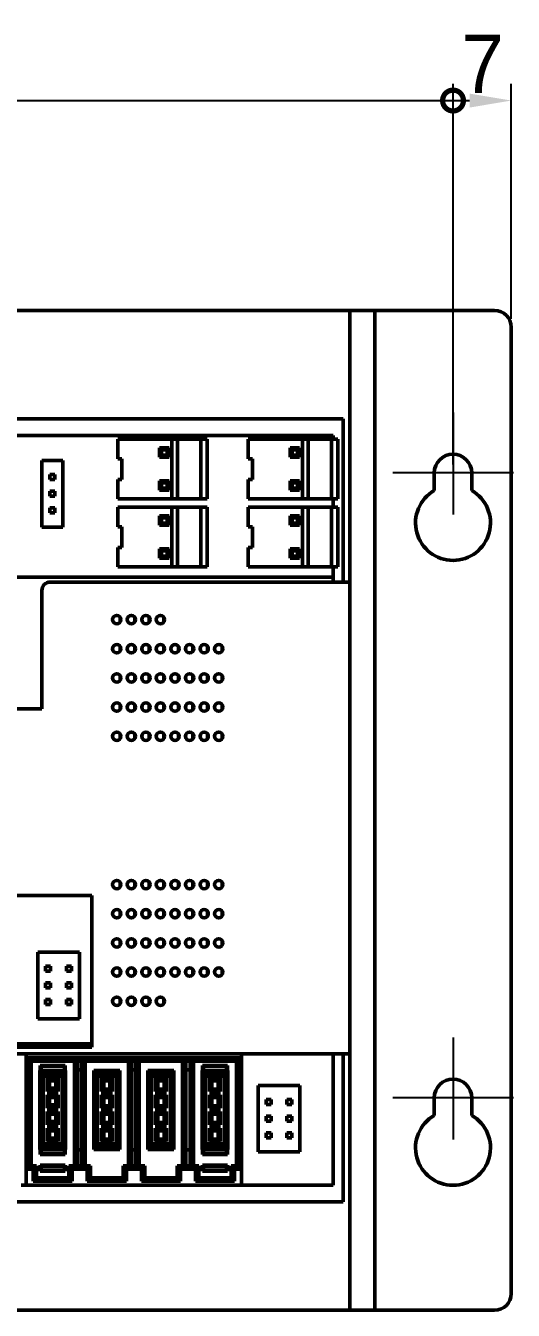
# Model space of a CAD drawing. Header units: millimetres. Extents: x 1021 to 2778, y -197 to 600.
# Drawn here: x 1373.7 to 1432.3, y 335.4 to 489.6 of the extents above; entities that cross this region are included whole.
import ezdxf

# ---------------------------------------------------------------- set-up
doc = ezdxf.new("R2010")
doc.units = ezdxf.units.MM
doc.header["$LTSCALE"] = 2
doc.layers.get('0').update_dxf_attribs({"lineweight": 25})
for name, color, linetype, lineweight in [('외형선(ISO)', 7, 'Continuous', 50), ('중심 표식(ISO)', 7, 'Continuous', 25), ('치수(ISO)', 7, 'Continuous', 25)]:
    doc.layers.add(name, color=color, linetype=linetype, lineweight=lineweight)
doc.styles.add('레이블 텍스트 (ISO)', font='')
doc.styles.get('레이블 텍스트 (ISO)').set_extended_font_data('Gulim')
doc.dimstyles.new('기본값 (ISO)', dxfattribs={"dimscale": 2, "dimtxt": 3.5, "dimasz": 2.5, "dimexe": 1, "dimexo": 0.5, "dimgap": 0.4, "dimtad": 1, "dimtoh": 1, "dimdsep": 46, "dimtxsty": '레이블 텍스트 (ISO)', "dimcen": 0.09, "dimdle": 10, "dimclrd": 256, "dimclre": 256, "dimclrt": 6, "dimazin": 2, "dimtfac": 0.714286, "dimtmove": 0, "dimatfit": 3, "dimfxl": 1, "dimtolj": 1, "dimtzin": 0, "dimlwd": -1, "dimlwe": -1, "dimarcsym": 0})

# ---------------------------------------------------------------- blocks, each defined once
blk = doc.blocks.new('_DotSmall')
at = {"color": 0, "linetype": 'ByBlock', "const_width": 0.5}
blk.add_lwpolyline([(-0.0625, 0, 1), (0.0625, 0, 1)], format="xyb", close=True, dxfattribs=at)
blk = doc.blocks.new('*D14')
at = {"layer": 'Defpoints', "color": 0}
for p in [(1425.06, 480.63), (1170.26, 443.19), (1425.06, 435.94)]:
    blk.add_point(p, dxfattribs=at)
at = {"layer": '치수(ISO)'}
for p, q in [((1170.26, 444.19), (1170.26, 482.63)), ((1425.06, 436.94), (1425.06, 482.63)), ((1170.26, 480.63), (1425.06, 480.63))]:
    blk.add_line(p, q, dxfattribs=at)
at = {"layer": '치수(ISO)', "linetype": 'ByBlock', "xscale": 5, "yscale": 5, "zscale": 5}
for p, rotation in [((1170.26, 480.63), 180), ((1425.06, 480.63), 360)]:
    blk.add_blockref('_DotSmall', p, dxfattribs=dict(at, rotation=rotation))
at = {"layer": '치수(ISO)', "color": 0, "insert": (1297.7, 485.02), "char_height": 7, "attachment_point": 5, "style": '레이블 텍스트 (ISO)'}
blk.add_mtext('\\A1;254.8', dxfattribs=at)
blk = doc.blocks.new('*D15')
at = {"layer": 'Defpoints', "color": 0}
for p in [(1432.06, 480.63), (1432.06, 453.44), (1425.06, 435.94)]:
    blk.add_point(p, dxfattribs=at)
at = {"layer": '치수(ISO)'}
for p, q in [((1425.06, 436.94), (1425.06, 482.63)), ((1432.06, 454.44), (1432.06, 482.63)), ((1425.06, 480.63), (1427.06, 480.63))]:
    blk.add_line(p, q, dxfattribs=at)
blk.add_solid([(1427.06, 479.79), (1427.06, 481.46), (1432.06, 480.63)], dxfattribs=at)
at = {"layer": '치수(ISO)', "linetype": 'ByBlock', "xscale": 5, "yscale": 5, "zscale": 5, "rotation": 180}
blk.add_blockref('_DotSmall', (1425.06, 480.63), dxfattribs=at)
at = {"layer": '치수(ISO)', "color": 0, "insert": (1428.6, 485.02), "char_height": 7, "attachment_point": 5, "style": '레이블 텍스트 (ISO)'}
blk.add_mtext('\\A1;7', dxfattribs=at)

msp = doc.modelspace()

# ---------------------------------------------------------------- linework, layer by layer
at = {"layer": '외형선(ISO)'}
for p, q in [((1182.6577, 455.4362), (1412.6577, 455.4362)), ((1412.6577, 455.4362), (1413.9577, 455.4362)), ((1412.6577, 455.4362), (1412.6577, 422.8362)), ((1415.6577, 455.4362), (1413.9577, 455.4362)), ((1415.6577, 455.4362), (1415.7577, 455.4362)), ((1415.6577, 455.4362), (1415.6577, 335.4362)), ((1415.7577, 455.4362), (1430.0577, 455.4362)), ((1432.0577, 337.4362), (1432.0577, 453.4362)), ((1183.4577, 442.4362), (1411.8577, 442.4362)), ((1411.8577, 442.4362), (1411.8577, 422.8362)), ((1184.6577, 440.4362), (1410.6577, 440.4362)), ((1391.2677, 439.9962), (1384.7677, 439.9962)), ((1384.7677, 439.9962), (1384.7677, 437.6362)), ((1391.6719, 439.9962), (1391.2677, 439.9962)), ((1391.2677, 439.9962), (1391.2677, 432.8362)), ((1391.9677, 439.9962), (1391.6719, 439.9962)), ((1391.9677, 439.9962), (1392.2871, 439.9962)), ((1391.9677, 439.9962), (1391.9677, 432.8362)), ((1394.7634, 439.9962), (1392.2871, 439.9962)), ((1395.5177, 439.9962), (1394.7634, 439.9962)), ((1394.7634, 439.9962), (1394.7634, 432.8362)), ((1395.5177, 439.9962), (1395.5177, 432.8362)), ((1406.9577, 439.9962), (1400.4577, 439.9962)), ((1400.4577, 439.9962), (1400.4577, 437.6362)), ((1407.3619, 439.9962), (1406.9577, 439.9962)), ((1406.9577, 439.9962), (1406.9577, 432.8362)), ((1407.6577, 439.9962), (1407.3619, 439.9962)), ((1407.6577, 439.9962), (1407.9771, 439.9962)), ((1407.6577, 439.9962), (1407.6577, 432.8362)), ((1410.4534, 439.9962), (1407.9771, 439.9962)), ((1411.2077, 439.9962), (1410.4534, 439.9962)), ((1410.4534, 439.9962), (1410.4534, 432.8362)), ((1410.6577, 440.4362), (1410.6577, 439.9962)), ((1411.2077, 439.9962), (1411.2077, 432.8362)), ((1389.7977, 438.9662), (1389.7977, 437.8262)), ((1390.0427, 438.7212), (1389.7977, 438.9662)), ((1390.9377, 438.9662), (1389.7977, 438.9662)), ((1389.7977, 437.8262), (1390.0427, 438.0712)), ((1390.0427, 438.0712), (1390.0427, 438.7212)), ((1390.6927, 438.7212), (1390.0427, 438.7212)), ((1390.6927, 438.0712), (1390.0427, 438.0712)), ((1390.6927, 438.7212), (1390.9377, 438.9662)), ((1390.6927, 438.0712), (1390.6927, 438.7212)), ((1390.9377, 437.8262), (1390.6927, 438.0712)), ((1390.9377, 438.9662), (1390.9377, 437.8262)), ((1405.4877, 438.9662), (1405.4877, 437.8262)), ((1405.7327, 438.7212), (1405.4877, 438.9662)), ((1406.6277, 438.9662), (1405.4877, 438.9662)), ((1405.4877, 437.8262), (1405.7327, 438.0712)), ((1405.7327, 438.0712), (1405.7327, 438.7212)), ((1406.3827, 438.7212), (1405.7327, 438.7212)), ((1406.3827, 438.0712), (1405.7327, 438.0712)), ((1406.3827, 438.7212), (1406.6277, 438.9662)), ((1406.3827, 438.0712), (1406.3827, 438.7212)), ((1406.6277, 437.8262), (1406.3827, 438.0712)), ((1406.6277, 438.9662), (1406.6277, 437.8262)), ((1375.6577, 437.4362), (1375.6577, 429.4362)), ((1378.1577, 437.4362), (1375.6577, 437.4362)), ((1378.1577, 429.4362), (1378.1577, 437.4362)), ((1384.7677, 437.6362), (1385.2677, 437.6362)), ((1385.2677, 435.1362), (1385.2677, 437.6362)), ((1390.9377, 437.8262), (1389.7977, 437.8262)), ((1400.4577, 437.6362), (1400.9577, 437.6362)), ((1400.9577, 435.1362), (1400.9577, 437.6362)), ((1406.6277, 437.8262), (1405.4877, 437.8262)), ((1376.6077, 435.7362), (1376.6077, 435.1362)), ((1377.2077, 435.7362), (1376.6077, 435.7362)), ((1376.6077, 435.1362), (1377.2077, 435.1362)), ((1377.2077, 435.1362), (1377.2077, 435.7362)), ((1384.7677, 435.1362), (1384.7677, 432.8362)), ((1384.7677, 435.1362), (1385.2677, 435.1362)), ((1390.0427, 434.7612), (1389.7977, 435.0062)), ((1389.7977, 435.0062), (1389.7977, 433.8662)), ((1390.9377, 435.0062), (1389.7977, 435.0062)), ((1390.6927, 434.7612), (1390.9377, 435.0062)), ((1390.9377, 435.0062), (1390.9377, 433.8662)), ((1400.4577, 435.1362), (1400.4577, 432.8362)), ((1400.4577, 435.1362), (1400.9577, 435.1362)), ((1405.7327, 434.7612), (1405.4877, 435.0062)), ((1405.4877, 435.0062), (1405.4877, 433.8662)), ((1406.6277, 435.0062), (1405.4877, 435.0062)), ((1406.3827, 434.7612), (1406.6277, 435.0062)), ((1406.6277, 435.0062), (1406.6277, 433.8662)), ((1422.8077, 433.8333), (1422.8077, 435.9362)), ((1427.3077, 435.9362), (1427.3077, 433.8333)), ((1376.6077, 433.7362), (1376.6077, 433.1362)), ((1377.2077, 433.7362), (1376.6077, 433.7362)), ((1377.2077, 433.1362), (1377.2077, 433.7362)), ((1389.7977, 433.8662), (1390.0427, 434.1112)), ((1390.9377, 433.8662), (1389.7977, 433.8662)), ((1390.0427, 434.1112), (1390.0427, 434.7612)), ((1390.6927, 434.7612), (1390.0427, 434.7612)), ((1390.6927, 434.1112), (1390.0427, 434.1112)), ((1390.6927, 434.1112), (1390.6927, 434.7612)), ((1390.9377, 433.8662), (1390.6927, 434.1112)), ((1405.4877, 433.8662), (1405.7327, 434.1112)), ((1406.6277, 433.8662), (1405.4877, 433.8662)), ((1405.7327, 434.1112), (1405.7327, 434.7612)), ((1406.3827, 434.7612), (1405.7327, 434.7612)), ((1406.3827, 434.1112), (1405.7327, 434.1112)), ((1406.3827, 434.1112), (1406.3827, 434.7612)), ((1406.6277, 433.8662), (1406.3827, 434.1112)), ((1376.6077, 433.1362), (1377.2077, 433.1362)), ((1376.6077, 431.7362), (1376.6077, 431.1362)), ((1377.2077, 431.7362), (1376.6077, 431.7362)), ((1377.2077, 431.1362), (1377.2077, 431.7362)), ((1391.2677, 432.8362), (1384.7677, 432.8362)), ((1391.2677, 431.8362), (1384.7677, 431.8362)), ((1384.7677, 431.8362), (1384.7677, 429.4762)), ((1391.6719, 432.8362), (1391.2677, 432.8362)), ((1391.6719, 431.8362), (1391.2677, 431.8362)), ((1391.2677, 431.8362), (1391.2677, 424.6762)), ((1391.9677, 432.8362), (1391.6719, 432.8362)), ((1391.9677, 431.8362), (1391.6719, 431.8362)), ((1391.9677, 432.8362), (1392.2871, 432.8362)), ((1391.9677, 431.8362), (1392.2871, 431.8362)), ((1391.9677, 431.8362), (1391.9677, 424.6762)), ((1394.7634, 432.8362), (1392.2871, 432.8362)), ((1394.7634, 431.8362), (1392.2871, 431.8362)), ((1395.5177, 432.8362), (1394.7634, 432.8362)), ((1395.5177, 431.8362), (1394.7634, 431.8362)), ((1394.7634, 431.8362), (1394.7634, 424.6762)), ((1395.5177, 431.8362), (1395.5177, 424.6762)), ((1406.9577, 432.8362), (1400.4577, 432.8362)), ((1406.9577, 431.8362), (1400.4577, 431.8362)), ((1400.4577, 431.8362), (1400.4577, 429.4762)), ((1407.3619, 432.8362), (1406.9577, 432.8362)), ((1407.3619, 431.8362), (1406.9577, 431.8362)), ((1406.9577, 431.8362), (1406.9577, 424.6762)), ((1407.6577, 432.8362), (1407.3619, 432.8362)), ((1407.6577, 431.8362), (1407.3619, 431.8362)), ((1407.6577, 432.8362), (1407.9771, 432.8362)), ((1407.6577, 431.8362), (1407.9771, 431.8362)), ((1407.6577, 431.8362), (1407.6577, 424.6762)), ((1410.4534, 432.8362), (1407.9771, 432.8362)), ((1410.4534, 431.8362), (1407.9771, 431.8362)), ((1411.2077, 432.8362), (1410.4534, 432.8362)), ((1411.2077, 431.8362), (1410.4534, 431.8362)), ((1410.4534, 431.8362), (1410.4534, 424.6762)), ((1410.6577, 432.8362), (1410.6577, 431.8362)), ((1411.2077, 431.8362), (1411.2077, 424.6762)), ((1376.6077, 431.1362), (1377.2077, 431.1362)), ((1389.7977, 430.8062), (1389.7977, 429.6662)), ((1390.0427, 430.5612), (1389.7977, 430.8062)), ((1390.9377, 430.8062), (1389.7977, 430.8062)), ((1390.0427, 429.9112), (1390.0427, 430.5612)), ((1390.6927, 430.5612), (1390.0427, 430.5612)), ((1390.6927, 430.5612), (1390.9377, 430.8062)), ((1390.6927, 429.9112), (1390.6927, 430.5612)), ((1390.9377, 430.8062), (1390.9377, 429.6662)), ((1405.4877, 430.8062), (1405.4877, 429.6662)), ((1405.7327, 430.5612), (1405.4877, 430.8062)), ((1406.6277, 430.8062), (1405.4877, 430.8062)), ((1405.7327, 429.9112), (1405.7327, 430.5612)), ((1406.3827, 430.5612), (1405.7327, 430.5612)), ((1406.3827, 430.5612), (1406.6277, 430.8062)), ((1406.3827, 429.9112), (1406.3827, 430.5612)), ((1406.6277, 430.8062), (1406.6277, 429.6662)), ((1375.6577, 429.4362), (1378.1577, 429.4362)), ((1384.7677, 429.4762), (1385.2677, 429.4762)), ((1385.2677, 426.9762), (1385.2677, 429.4762)), ((1389.7977, 429.6662), (1390.0427, 429.9112)), ((1390.9377, 429.6662), (1389.7977, 429.6662)), ((1390.6927, 429.9112), (1390.0427, 429.9112)), ((1390.9377, 429.6662), (1390.6927, 429.9112)), ((1400.4577, 429.4762), (1400.9577, 429.4762)), ((1400.9577, 426.9762), (1400.9577, 429.4762)), ((1405.4877, 429.6662), (1405.7327, 429.9112)), ((1406.6277, 429.6662), (1405.4877, 429.6662)), ((1406.3827, 429.9112), (1405.7327, 429.9112)), ((1406.6277, 429.6662), (1406.3827, 429.9112)), ((1384.7677, 426.9762), (1384.7677, 424.6762)), ((1384.7677, 426.9762), (1385.2677, 426.9762)), ((1390.0427, 426.6012), (1389.7977, 426.8462)), ((1389.7977, 426.8462), (1389.7977, 425.7062)), ((1390.9377, 426.8462), (1389.7977, 426.8462)), ((1389.7977, 425.7062), (1390.0427, 425.9512)), ((1390.9377, 425.7062), (1389.7977, 425.7062)), ((1390.0427, 425.9512), (1390.0427, 426.6012)), ((1390.6927, 426.6012), (1390.0427, 426.6012)), ((1390.6927, 425.9512), (1390.0427, 425.9512)), ((1390.6927, 426.6012), (1390.9377, 426.8462)), ((1390.6927, 425.9512), (1390.6927, 426.6012)), ((1390.9377, 425.7062), (1390.6927, 425.9512)), ((1390.9377, 426.8462), (1390.9377, 425.7062)), ((1400.4577, 426.9762), (1400.4577, 424.6762)), ((1400.4577, 426.9762), (1400.9577, 426.9762)), ((1405.7327, 426.6012), (1405.4877, 426.8462)), ((1405.4877, 426.8462), (1405.4877, 425.7062)), ((1406.6277, 426.8462), (1405.4877, 426.8462)), ((1405.4877, 425.7062), (1405.7327, 425.9512)), ((1406.6277, 425.7062), (1405.4877, 425.7062)), ((1405.7327, 425.9512), (1405.7327, 426.6012)), ((1406.3827, 426.6012), (1405.7327, 426.6012)), ((1406.3827, 425.9512), (1405.7327, 425.9512)), ((1406.3827, 426.6012), (1406.6277, 426.8462)), ((1406.3827, 425.9512), (1406.3827, 426.6012)), ((1406.6277, 425.7062), (1406.3827, 425.9512)), ((1406.6277, 426.8462), (1406.6277, 425.7062)), ((1391.2677, 424.6762), (1384.7677, 424.6762)), ((1391.6719, 424.6762), (1391.2677, 424.6762)), ((1391.9677, 424.6762), (1391.6719, 424.6762)), ((1391.9677, 424.6762), (1392.2871, 424.6762)), ((1394.7634, 424.6762), (1392.2871, 424.6762)), ((1395.5177, 424.6762), (1394.7634, 424.6762)), ((1406.9577, 424.6762), (1400.4577, 424.6762)), ((1407.3619, 424.6762), (1406.9577, 424.6762)), ((1407.6577, 424.6762), (1407.3619, 424.6762)), ((1407.6577, 424.6762), (1407.9771, 424.6762)), ((1410.4534, 424.6762), (1407.9771, 424.6762)), ((1411.2077, 424.6762), (1410.4534, 424.6762)), ((1410.6577, 424.6762), (1410.6577, 423.4362)), ((1266.6577, 423.4362), (1410.6577, 423.4362)), ((1412.6577, 422.8362), (1376.6577, 422.8362)), ((1410.6577, 423.4362), (1410.6577, 422.8362)), ((1412.6577, 366.2362), (1412.6577, 422.8362)), ((1375.6577, 421.8362), (1375.6577, 407.6362)), ((1385.0577, 418.6362), (1385.0577, 418.0362)), ((1386.8077, 418.6362), (1386.8077, 418.0362)), ((1388.5577, 418.6362), (1388.5577, 418.0362)), ((1390.3077, 418.6362), (1390.3077, 418.0362)), ((1385.0577, 415.1362), (1385.0577, 414.5362)), ((1386.8077, 415.1362), (1386.8077, 414.5362)), ((1388.5577, 415.1362), (1388.5577, 414.5362)), ((1390.3077, 415.1362), (1390.3077, 414.5362)), ((1392.0577, 415.1362), (1392.0577, 414.5362)), ((1393.8077, 415.1362), (1393.8077, 414.5362)), ((1395.5577, 415.1362), (1395.5577, 414.5362)), ((1397.3077, 415.1362), (1397.3077, 414.5362)), ((1385.0577, 411.6362), (1385.0577, 411.0362)), ((1386.8077, 411.6362), (1386.8077, 411.0362)), ((1388.5577, 411.6362), (1388.5577, 411.0362)), ((1390.3077, 411.6362), (1390.3077, 411.0362)), ((1392.0577, 411.6362), (1392.0577, 411.0362)), ((1393.8077, 411.6362), (1393.8077, 411.0362)), ((1395.5577, 411.6362), (1395.5577, 411.0362)), ((1397.3077, 411.6362), (1397.3077, 411.0362)), ((1375.6577, 407.6362), (1266.6577, 407.6362)), ((1385.0577, 408.1362), (1385.0577, 407.5362)), ((1386.8077, 408.1362), (1386.8077, 407.5362)), ((1388.5577, 408.1362), (1388.5577, 407.5362)), ((1390.3077, 408.1362), (1390.3077, 407.5362)), ((1392.0577, 408.1362), (1392.0577, 407.5362)), ((1393.8077, 408.1362), (1393.8077, 407.5362)), ((1395.5577, 408.1362), (1395.5577, 407.5362)), ((1397.3077, 408.1362), (1397.3077, 407.5362)), ((1385.0577, 404.6362), (1385.0577, 404.0362)), ((1386.8077, 404.6362), (1386.8077, 404.0362)), ((1388.5577, 404.6362), (1388.5577, 404.0362)), ((1390.3077, 404.6362), (1390.3077, 404.0362)), ((1392.0577, 404.6362), (1392.0577, 404.0362)), ((1393.8077, 404.6362), (1393.8077, 404.0362)), ((1395.5577, 404.6362), (1395.5577, 404.0362)), ((1397.3077, 404.6362), (1397.3077, 404.0362)), ((1385.0577, 386.8362), (1385.0577, 386.2362)), ((1386.8077, 386.8362), (1386.8077, 386.2362)), ((1388.5577, 386.8362), (1388.5577, 386.2362)), ((1390.3077, 386.8362), (1390.3077, 386.2362)), ((1392.0577, 386.8362), (1392.0577, 386.2362)), ((1393.8077, 386.8362), (1393.8077, 386.2362)), ((1395.5577, 386.8362), (1395.5577, 386.2362)), ((1397.3077, 386.8362), (1397.3077, 386.2362)), ((1258.6577, 385.2362), (1381.6577, 385.2362)), ((1381.6577, 385.2362), (1381.6577, 367.0362)), ((1385.0577, 383.3362), (1385.0577, 382.7362)), ((1386.8077, 383.3362), (1386.8077, 382.7362)), ((1388.5577, 383.3362), (1388.5577, 382.7362)), ((1390.3077, 383.3362), (1390.3077, 382.7362)), ((1392.0577, 383.3362), (1392.0577, 382.7362)), ((1393.8077, 383.3362), (1393.8077, 382.7362)), ((1395.5577, 383.3362), (1395.5577, 382.7362)), ((1397.3077, 383.3362), (1397.3077, 382.7362)), ((1385.0577, 379.8362), (1385.0577, 379.2362)), ((1386.8077, 379.8362), (1386.8077, 379.2362)), ((1388.5577, 379.8362), (1388.5577, 379.2362)), ((1390.3077, 379.8362), (1390.3077, 379.2362)), ((1392.0577, 379.8362), (1392.0577, 379.2362)), ((1393.8077, 379.8362), (1393.8077, 379.2362)), ((1395.5577, 379.8362), (1395.5577, 379.2362)), ((1397.3077, 379.8362), (1397.3077, 379.2362)), ((1375.1577, 378.4362), (1375.1577, 370.4362)), ((1380.1577, 378.4362), (1375.1577, 378.4362)), ((1380.1577, 370.4362), (1380.1577, 378.4362)), ((1376.1077, 376.7362), (1376.1077, 376.1362)), ((1376.7077, 376.7362), (1376.1077, 376.7362)), ((1376.7077, 376.1362), (1376.7077, 376.7362)), ((1378.6077, 376.7362), (1378.6077, 376.1362)), ((1379.2077, 376.7362), (1378.6077, 376.7362)), ((1379.2077, 376.1362), (1379.2077, 376.7362)), ((1385.0577, 376.3362), (1385.0577, 375.7362)), ((1386.8077, 376.3362), (1386.8077, 375.7362)), ((1388.5577, 376.3362), (1388.5577, 375.7362)), ((1390.3077, 376.3362), (1390.3077, 375.7362)), ((1392.0577, 376.3362), (1392.0577, 375.7362)), ((1393.8077, 376.3362), (1393.8077, 375.7362)), ((1395.5577, 376.3362), (1395.5577, 375.7362)), ((1397.3077, 376.3362), (1397.3077, 375.7362)), ((1376.1077, 376.1362), (1376.7077, 376.1362)), ((1376.1077, 374.7362), (1376.1077, 374.1362)), ((1376.7077, 374.7362), (1376.1077, 374.7362)), ((1376.7077, 374.1362), (1376.7077, 374.7362)), ((1378.6077, 376.1362), (1379.2077, 376.1362)), ((1378.6077, 374.7362), (1378.6077, 374.1362)), ((1379.2077, 374.7362), (1378.6077, 374.7362)), ((1379.2077, 374.1362), (1379.2077, 374.7362)), ((1376.1077, 374.1362), (1376.7077, 374.1362)), ((1378.6077, 374.1362), (1379.2077, 374.1362)), ((1376.1077, 372.7362), (1376.1077, 372.1362)), ((1376.7077, 372.7362), (1376.1077, 372.7362)), ((1376.1077, 372.1362), (1376.7077, 372.1362)), ((1376.7077, 372.1362), (1376.7077, 372.7362)), ((1378.6077, 372.7362), (1378.6077, 372.1362)), ((1379.2077, 372.7362), (1378.6077, 372.7362)), ((1378.6077, 372.1362), (1379.2077, 372.1362)), ((1379.2077, 372.1362), (1379.2077, 372.7362)), ((1385.0577, 372.8362), (1385.0577, 372.2362)), ((1386.8077, 372.8362), (1386.8077, 372.2362)), ((1388.5577, 372.8362), (1388.5577, 372.2362)), ((1390.3077, 372.8362), (1390.3077, 372.2362)), ((1375.1577, 370.4362), (1380.1577, 370.4362)), ((1381.6577, 367.4362), (1258.6577, 367.4362)), ((1381.6577, 367.0362), (1258.6577, 367.0362)), ((1253.1577, 366.2362), (1412.6577, 366.2362)), ((1373.7577, 365.7362), (1373.7577, 366.2362)), ((1373.7577, 365.7362), (1399.6577, 365.7362)), ((1373.7577, 365.3362), (1373.7577, 365.7362)), ((1399.6577, 366.2362), (1399.6577, 365.7362)), ((1399.6577, 365.7362), (1399.6577, 365.3362)), ((1410.6577, 366.2362), (1410.6577, 350.4362)), ((1411.8577, 366.2362), (1411.8577, 348.4362)), ((1412.6577, 366.2362), (1412.6577, 335.4362)), ((1373.7577, 365.3362), (1373.7577, 364.2862)), ((1399.6577, 365.3362), (1373.7577, 365.3362)), ((1373.7577, 364.2862), (1373.9577, 364.2862)), ((1373.7577, 364.2862), (1373.7577, 354.6862)), ((1373.9577, 364.2862), (1373.9577, 365.3362)), ((1374.3577, 364.2862), (1373.9577, 364.2862)), ((1373.9577, 354.6862), (1373.9577, 364.2862)), ((1374.3577, 365.3362), (1374.3577, 364.2862)), ((1374.3577, 364.2862), (1374.3577, 354.6862)), ((1375.4077, 364.2362), (1375.4577, 364.2362)), ((1375.4077, 363.9362), (1375.4077, 364.2362)), ((1375.4077, 355.0362), (1375.4077, 363.9362)), ((1375.4077, 363.9362), (1378.5077, 363.9362)), ((1375.4077, 363.9362), (1375.8077, 363.5362)), ((1375.4577, 364.2362), (1375.4577, 364.8362)), ((1375.4577, 364.8362), (1378.4577, 364.8362)), ((1375.5577, 364.7362), (1375.4577, 364.8362)), ((1378.4577, 364.2362), (1375.4577, 364.2362)), ((1378.3577, 364.7362), (1375.5577, 364.7362)), ((1375.5577, 364.7362), (1375.5577, 364.2362)), ((1378.1077, 363.5362), (1378.5077, 363.9362)), ((1378.3577, 364.7362), (1378.4577, 364.8362)), ((1378.3577, 364.2362), (1378.3577, 364.7362)), ((1378.4577, 364.8362), (1378.4577, 364.2362)), ((1378.4577, 364.2362), (1378.5077, 364.2362)), ((1378.5077, 364.2362), (1378.5077, 363.9362)), ((1378.5077, 363.9362), (1378.5077, 355.0362)), ((1379.5577, 364.2862), (1379.5577, 365.3362)), ((1379.5577, 354.6862), (1379.5577, 364.2862)), ((1379.9577, 364.2862), (1379.5577, 364.2862)), ((1379.9577, 365.3362), (1379.9577, 364.2862)), ((1379.9577, 364.2862), (1380.4577, 364.2862)), ((1379.9577, 364.2862), (1379.9577, 354.6862)), ((1380.4577, 364.2862), (1380.4577, 365.3362)), ((1380.4577, 354.6862), (1380.4577, 364.2862)), ((1380.8577, 364.2862), (1380.4577, 364.2862)), ((1380.8577, 365.3362), (1380.8577, 364.2862)), ((1380.8577, 364.2862), (1380.8577, 354.6862)), ((1381.9077, 364.2362), (1385.0077, 364.2362)), ((1381.9077, 363.9362), (1381.9077, 364.2362)), ((1381.9077, 355.0362), (1381.9077, 363.9362)), ((1381.9077, 363.9362), (1385.0077, 363.9362)), ((1381.9077, 363.9362), (1382.3077, 363.5362)), ((1384.6077, 363.5362), (1385.0077, 363.9362)), ((1385.0077, 364.2362), (1385.0077, 363.9362)), ((1385.0077, 363.9362), (1385.0077, 355.0362)), ((1386.0577, 364.2862), (1386.0577, 365.3362)), ((1386.0577, 354.6862), (1386.0577, 364.2862)), ((1386.4577, 364.2862), (1386.0577, 364.2862)), ((1386.4577, 365.3362), (1386.4577, 364.2862)), ((1386.4577, 364.2862), (1386.9577, 364.2862)), ((1386.4577, 364.2862), (1386.4577, 354.6862)), ((1386.9577, 364.2862), (1386.9577, 365.3362)), ((1387.3577, 364.2862), (1386.9577, 364.2862)), ((1386.9577, 354.6862), (1386.9577, 364.2862)), ((1387.3577, 365.3362), (1387.3577, 364.2862)), ((1387.3577, 364.2862), (1387.3577, 354.6862)), ((1388.4077, 364.2362), (1391.5077, 364.2362)), ((1388.4077, 363.9362), (1388.4077, 364.2362)), ((1388.4077, 355.0362), (1388.4077, 363.9362)), ((1388.4077, 363.9362), (1391.5077, 363.9362)), ((1388.4077, 363.9362), (1388.8077, 363.5362)), ((1391.1077, 363.5362), (1391.5077, 363.9362)), ((1391.5077, 364.2362), (1391.5077, 363.9362)), ((1391.5077, 363.9362), (1391.5077, 355.0362)), ((1392.5577, 364.2862), (1392.5577, 365.3362)), ((1392.5577, 354.6862), (1392.5577, 364.2862)), ((1392.9577, 364.2862), (1392.5577, 364.2862)), ((1392.9577, 365.3362), (1392.9577, 364.2862)), ((1392.9577, 364.2862), (1393.4577, 364.2862)), ((1392.9577, 364.2862), (1392.9577, 354.6862)), ((1393.4577, 364.2862), (1393.4577, 365.3362)), ((1393.8577, 364.2862), (1393.4577, 364.2862)), ((1393.4577, 354.6862), (1393.4577, 364.2862)), ((1393.8577, 365.3362), (1393.8577, 364.2862)), ((1393.8577, 364.2862), (1393.8577, 354.6862)), ((1394.9077, 364.2362), (1394.9577, 364.2362)), ((1394.9077, 363.9362), (1394.9077, 364.2362)), ((1394.9077, 355.0362), (1394.9077, 363.9362)), ((1394.9077, 363.9362), (1398.0077, 363.9362)), ((1394.9077, 363.9362), (1395.3077, 363.5362)), ((1394.9577, 364.2362), (1394.9577, 364.8362)), ((1394.9577, 364.8362), (1397.9577, 364.8362)), ((1395.0577, 364.7362), (1394.9577, 364.8362)), ((1397.9577, 364.2362), (1394.9577, 364.2362)), ((1397.8577, 364.7362), (1395.0577, 364.7362)), ((1395.0577, 364.7362), (1395.0577, 364.2362)), ((1397.6077, 363.5362), (1398.0077, 363.9362)), ((1397.8577, 364.7362), (1397.9577, 364.8362)), ((1397.8577, 364.2362), (1397.8577, 364.7362)), ((1397.9577, 364.8362), (1397.9577, 364.2362)), ((1397.9577, 364.2362), (1398.0077, 364.2362)), ((1398.0077, 364.2362), (1398.0077, 363.9362)), ((1398.0077, 363.9362), (1398.0077, 355.0362)), ((1399.0577, 364.2862), (1399.0577, 365.3362)), ((1399.0577, 354.6862), (1399.0577, 364.2862)), ((1399.4577, 364.2862), (1399.0577, 364.2862)), ((1399.4577, 365.3362), (1399.4577, 364.2862)), ((1399.4577, 364.2862), (1399.6577, 364.2862)), ((1399.4577, 364.2862), (1399.4577, 354.6862)), ((1399.6577, 364.2862), (1399.6577, 365.3362)), ((1399.6577, 354.6862), (1399.6577, 364.2862)), ((1378.1077, 363.5362), (1375.8077, 363.5362)), ((1375.8077, 363.5362), (1375.8077, 355.4362)), ((1376.2827, 361.6862), (1376.2827, 363.2862)), ((1376.2827, 363.2862), (1377.6327, 363.2862)), ((1376.5827, 362.9862), (1376.2827, 363.2862)), ((1376.5827, 362.9862), (1376.5827, 361.9862)), ((1377.3327, 362.9862), (1376.5827, 362.9862)), ((1377.3327, 362.9862), (1377.6327, 363.2862)), ((1377.3327, 361.9862), (1377.3327, 362.9862)), ((1377.6327, 363.2862), (1377.6327, 361.6862)), ((1378.1077, 355.4362), (1378.1077, 363.5362)), ((1384.6077, 363.5362), (1382.3077, 363.5362)), ((1382.3077, 363.5362), (1382.3077, 355.4362)), ((1382.7827, 361.6862), (1382.7827, 363.2862)), ((1382.7827, 363.2862), (1384.1327, 363.2862)), ((1383.0827, 362.9862), (1382.7827, 363.2862)), ((1383.8327, 362.9862), (1383.0827, 362.9862)), ((1383.0827, 362.9862), (1383.0827, 361.9862)), ((1383.8327, 362.9862), (1384.1327, 363.2862)), ((1383.8327, 361.9862), (1383.8327, 362.9862)), ((1384.1327, 363.2862), (1384.1327, 361.6862)), ((1384.6077, 355.4362), (1384.6077, 363.5362)), ((1391.1077, 363.5362), (1388.8077, 363.5362)), ((1388.8077, 363.5362), (1388.8077, 355.4362)), ((1389.2827, 361.6862), (1389.2827, 363.2862)), ((1389.2827, 363.2862), (1390.6327, 363.2862)), ((1389.5827, 362.9862), (1389.2827, 363.2862)), ((1390.3327, 362.9862), (1389.5827, 362.9862)), ((1389.5827, 362.9862), (1389.5827, 361.9862)), ((1390.3327, 362.9862), (1390.6327, 363.2862)), ((1390.3327, 361.9862), (1390.3327, 362.9862)), ((1390.6327, 363.2862), (1390.6327, 361.6862)), ((1391.1077, 355.4362), (1391.1077, 363.5362)), ((1397.6077, 363.5362), (1395.3077, 363.5362)), ((1395.3077, 363.5362), (1395.3077, 355.4362)), ((1395.7827, 361.6862), (1395.7827, 363.2862)), ((1395.7827, 363.2862), (1397.1327, 363.2862)), ((1396.0827, 362.9862), (1395.7827, 363.2862)), ((1396.8327, 362.9862), (1396.0827, 362.9862)), ((1396.0827, 362.9862), (1396.0827, 361.9862)), ((1396.8327, 362.9862), (1397.1327, 363.2862)), ((1396.8327, 361.9862), (1396.8327, 362.9862)), ((1397.1327, 363.2862), (1397.1327, 361.6862)), ((1397.6077, 355.4362), (1397.6077, 363.5362)), ((1401.6577, 362.4362), (1401.6577, 354.4362)), ((1406.6577, 362.4362), (1401.6577, 362.4362)), ((1406.6577, 354.4362), (1406.6577, 362.4362)), ((1376.2827, 361.6862), (1376.5827, 361.9862)), ((1377.6327, 361.6862), (1376.2827, 361.6862)), ((1376.2827, 359.6862), (1376.2827, 361.2862)), ((1376.2827, 361.2862), (1377.6327, 361.2862)), ((1376.5827, 360.9862), (1376.2827, 361.2862)), ((1376.5827, 361.9862), (1377.3327, 361.9862)), ((1376.5827, 360.9862), (1376.5827, 359.9862)), ((1377.3327, 360.9862), (1376.5827, 360.9862)), ((1376.6327, 362.0862), (1376.6327, 362.0362)), ((1376.6327, 362.0862), (1377.2827, 362.0862)), ((1376.6327, 362.0362), (1377.2827, 362.0362)), ((1376.6577, 362.0862), (1376.6577, 362.0362)), ((1377.2577, 362.0862), (1377.2577, 362.0362)), ((1377.2827, 362.0362), (1377.2827, 362.0862)), ((1377.6327, 361.6862), (1377.3327, 361.9862)), ((1377.3327, 360.9862), (1377.6327, 361.2862)), ((1377.3327, 359.9862), (1377.3327, 360.9862)), ((1377.6327, 361.2862), (1377.6327, 359.6862)), ((1382.7827, 361.6862), (1383.0827, 361.9862)), ((1384.1327, 361.6862), (1382.7827, 361.6862)), ((1382.7827, 359.6862), (1382.7827, 361.2862)), ((1382.7827, 361.2862), (1384.1327, 361.2862)), ((1383.0827, 360.9862), (1382.7827, 361.2862)), ((1383.0827, 361.9862), (1383.8327, 361.9862)), ((1383.8327, 360.9862), (1383.0827, 360.9862)), ((1383.0827, 360.9862), (1383.0827, 359.9862)), ((1384.1327, 361.6862), (1383.8327, 361.9862)), ((1383.8327, 360.9862), (1384.1327, 361.2862)), ((1383.8327, 359.9862), (1383.8327, 360.9862)), ((1384.1327, 361.2862), (1384.1327, 359.6862)), ((1389.2827, 361.6862), (1389.5827, 361.9862)), ((1390.6327, 361.6862), (1389.2827, 361.6862)), ((1389.2827, 359.6862), (1389.2827, 361.2862)), ((1389.2827, 361.2862), (1390.6327, 361.2862)), ((1389.5827, 360.9862), (1389.2827, 361.2862)), ((1389.5827, 361.9862), (1390.3327, 361.9862)), ((1390.3327, 360.9862), (1389.5827, 360.9862)), ((1389.5827, 360.9862), (1389.5827, 359.9862)), ((1390.6327, 361.6862), (1390.3327, 361.9862)), ((1390.3327, 360.9862), (1390.6327, 361.2862)), ((1390.3327, 359.9862), (1390.3327, 360.9862)), ((1390.6327, 361.2862), (1390.6327, 359.6862)), ((1395.7827, 361.6862), (1396.0827, 361.9862)), ((1397.1327, 361.6862), (1395.7827, 361.6862)), ((1395.7827, 359.6862), (1395.7827, 361.2862)), ((1395.7827, 361.2862), (1397.1327, 361.2862)), ((1396.0827, 360.9862), (1395.7827, 361.2862)), ((1396.0827, 361.9862), (1396.8327, 361.9862)), ((1396.8327, 360.9862), (1396.0827, 360.9862)), ((1396.0827, 360.9862), (1396.0827, 359.9862)), ((1397.1327, 361.6862), (1396.8327, 361.9862)), ((1396.8327, 360.9862), (1397.1327, 361.2862)), ((1396.8327, 359.9862), (1396.8327, 360.9862)), ((1397.1327, 361.2862), (1397.1327, 359.6862)), ((1422.8077, 358.8333), (1422.8077, 360.9362)), ((1427.3077, 360.9362), (1427.3077, 358.8333)), ((1376.2827, 359.6862), (1376.5827, 359.9862)), ((1377.6327, 359.6862), (1376.2827, 359.6862)), ((1376.2827, 357.6862), (1376.2827, 359.2862)), ((1376.2827, 359.2862), (1377.6327, 359.2862)), ((1376.5827, 358.9862), (1376.2827, 359.2862)), ((1376.5827, 359.9862), (1377.3327, 359.9862)), ((1376.6327, 360.0862), (1376.6327, 360.0362)), ((1376.6327, 360.0862), (1377.2827, 360.0862)), ((1376.6327, 360.0362), (1377.2827, 360.0362)), ((1376.6577, 360.0862), (1376.6577, 360.0362)), ((1377.2577, 360.0862), (1377.2577, 360.0362)), ((1377.2827, 360.0362), (1377.2827, 360.0862)), ((1377.6327, 359.6862), (1377.3327, 359.9862)), ((1377.3327, 358.9862), (1377.6327, 359.2862)), ((1377.6327, 359.2862), (1377.6327, 357.6862)), ((1382.7827, 359.6862), (1383.0827, 359.9862)), ((1384.1327, 359.6862), (1382.7827, 359.6862)), ((1382.7827, 357.6862), (1382.7827, 359.2862)), ((1382.7827, 359.2862), (1384.1327, 359.2862)), ((1383.0827, 358.9862), (1382.7827, 359.2862)), ((1383.0827, 359.9862), (1383.8327, 359.9862)), ((1384.1327, 359.6862), (1383.8327, 359.9862)), ((1383.8327, 358.9862), (1384.1327, 359.2862)), ((1384.1327, 359.2862), (1384.1327, 357.6862)), ((1389.2827, 359.6862), (1389.5827, 359.9862)), ((1390.6327, 359.6862), (1389.2827, 359.6862)), ((1389.2827, 357.6862), (1389.2827, 359.2862)), ((1389.2827, 359.2862), (1390.6327, 359.2862)), ((1389.5827, 358.9862), (1389.2827, 359.2862)), ((1389.5827, 359.9862), (1390.3327, 359.9862)), ((1390.6327, 359.6862), (1390.3327, 359.9862)), ((1390.3327, 358.9862), (1390.6327, 359.2862)), ((1390.6327, 359.2862), (1390.6327, 357.6862)), ((1395.7827, 359.6862), (1396.0827, 359.9862)), ((1397.1327, 359.6862), (1395.7827, 359.6862)), ((1395.7827, 357.6862), (1395.7827, 359.2862)), ((1395.7827, 359.2862), (1397.1327, 359.2862)), ((1396.0827, 358.9862), (1395.7827, 359.2862)), ((1396.0827, 359.9862), (1396.8327, 359.9862)), ((1397.1327, 359.6862), (1396.8327, 359.9862)), ((1396.8327, 358.9862), (1397.1327, 359.2862)), ((1397.1327, 359.2862), (1397.1327, 357.6862)), ((1402.6077, 360.7362), (1402.6077, 360.1362)), ((1403.2077, 360.7362), (1402.6077, 360.7362)), ((1402.6077, 360.1362), (1403.2077, 360.1362)), ((1403.2077, 360.1362), (1403.2077, 360.7362)), ((1405.1077, 360.7362), (1405.1077, 360.1362)), ((1405.7077, 360.7362), (1405.1077, 360.7362)), ((1405.1077, 360.1362), (1405.7077, 360.1362)), ((1405.7077, 360.1362), (1405.7077, 360.7362)), ((1376.2827, 357.6862), (1376.5827, 357.9862)), ((1376.5827, 358.9862), (1376.5827, 357.9862)), ((1377.3327, 358.9862), (1376.5827, 358.9862)), ((1376.5827, 357.9862), (1377.3327, 357.9862)), ((1376.6327, 358.0862), (1376.6327, 358.0362)), ((1376.6327, 358.0862), (1377.2827, 358.0862)), ((1376.6327, 358.0362), (1377.2827, 358.0362)), ((1376.6577, 358.0862), (1376.6577, 358.0362)), ((1377.2577, 358.0862), (1377.2577, 358.0362)), ((1377.2827, 358.0362), (1377.2827, 358.0862)), ((1377.3327, 357.9862), (1377.3327, 358.9862)), ((1377.6327, 357.6862), (1377.3327, 357.9862)), ((1382.7827, 357.6862), (1383.0827, 357.9862)), ((1383.8327, 358.9862), (1383.0827, 358.9862)), ((1383.0827, 358.9862), (1383.0827, 357.9862)), ((1383.0827, 357.9862), (1383.8327, 357.9862)), ((1383.8327, 357.9862), (1383.8327, 358.9862)), ((1384.1327, 357.6862), (1383.8327, 357.9862)), ((1389.2827, 357.6862), (1389.5827, 357.9862)), ((1390.3327, 358.9862), (1389.5827, 358.9862)), ((1389.5827, 358.9862), (1389.5827, 357.9862)), ((1389.5827, 357.9862), (1390.3327, 357.9862)), ((1390.3327, 357.9862), (1390.3327, 358.9862)), ((1390.6327, 357.6862), (1390.3327, 357.9862)), ((1395.7827, 357.6862), (1396.0827, 357.9862)), ((1396.8327, 358.9862), (1396.0827, 358.9862)), ((1396.0827, 358.9862), (1396.0827, 357.9862)), ((1396.0827, 357.9862), (1396.8327, 357.9862)), ((1396.8327, 357.9862), (1396.8327, 358.9862)), ((1397.1327, 357.6862), (1396.8327, 357.9862)), ((1402.6077, 358.7362), (1402.6077, 358.1362)), ((1403.2077, 358.7362), (1402.6077, 358.7362)), ((1402.6077, 358.1362), (1403.2077, 358.1362)), ((1403.2077, 358.1362), (1403.2077, 358.7362)), ((1405.1077, 358.7362), (1405.1077, 358.1362)), ((1405.7077, 358.7362), (1405.1077, 358.7362)), ((1405.1077, 358.1362), (1405.7077, 358.1362)), ((1405.7077, 358.1362), (1405.7077, 358.7362)), ((1377.6327, 357.6862), (1376.2827, 357.6862)), ((1376.2827, 355.6862), (1376.2827, 357.2862)), ((1376.2827, 357.2862), (1377.6327, 357.2862)), ((1376.5827, 356.9862), (1376.2827, 357.2862)), ((1376.5827, 356.9862), (1376.5827, 355.9862)), ((1377.3327, 356.9862), (1376.5827, 356.9862)), ((1377.3327, 356.9862), (1377.6327, 357.2862)), ((1377.3327, 355.9862), (1377.3327, 356.9862)), ((1377.6327, 357.2862), (1377.6327, 355.6862)), ((1384.1327, 357.6862), (1382.7827, 357.6862)), ((1382.7827, 355.6862), (1382.7827, 357.2862)), ((1382.7827, 357.2862), (1384.1327, 357.2862)), ((1383.0827, 356.9862), (1382.7827, 357.2862)), ((1383.8327, 356.9862), (1383.0827, 356.9862)), ((1383.0827, 356.9862), (1383.0827, 355.9862)), ((1383.8327, 356.9862), (1384.1327, 357.2862)), ((1383.8327, 355.9862), (1383.8327, 356.9862)), ((1384.1327, 357.2862), (1384.1327, 355.6862)), ((1390.6327, 357.6862), (1389.2827, 357.6862)), ((1389.2827, 355.6862), (1389.2827, 357.2862)), ((1389.2827, 357.2862), (1390.6327, 357.2862)), ((1389.5827, 356.9862), (1389.2827, 357.2862)), ((1390.3327, 356.9862), (1389.5827, 356.9862)), ((1389.5827, 356.9862), (1389.5827, 355.9862)), ((1390.3327, 356.9862), (1390.6327, 357.2862)), ((1390.3327, 355.9862), (1390.3327, 356.9862)), ((1390.6327, 357.2862), (1390.6327, 355.6862)), ((1397.1327, 357.6862), (1395.7827, 357.6862)), ((1395.7827, 355.6862), (1395.7827, 357.2862)), ((1395.7827, 357.2862), (1397.1327, 357.2862)), ((1396.0827, 356.9862), (1395.7827, 357.2862)), ((1396.8327, 356.9862), (1396.0827, 356.9862)), ((1396.0827, 356.9862), (1396.0827, 355.9862)), ((1396.8327, 356.9862), (1397.1327, 357.2862)), ((1396.8327, 355.9862), (1396.8327, 356.9862)), ((1397.1327, 357.2862), (1397.1327, 355.6862)), ((1402.6077, 356.7362), (1402.6077, 356.1362)), ((1403.2077, 356.7362), (1402.6077, 356.7362)), ((1403.2077, 356.1362), (1403.2077, 356.7362)), ((1405.1077, 356.7362), (1405.1077, 356.1362)), ((1405.7077, 356.7362), (1405.1077, 356.7362)), ((1405.7077, 356.1362), (1405.7077, 356.7362)), ((1373.7577, 354.6862), (1373.7577, 352.7862)), ((1373.9577, 354.6862), (1373.7577, 354.6862)), ((1373.9577, 352.7862), (1373.9577, 354.6862)), ((1373.9577, 354.6862), (1374.3577, 354.6862)), ((1374.3577, 354.6862), (1374.3577, 352.7862)), ((1375.4077, 355.0362), (1375.8077, 355.4362)), ((1375.4077, 354.7362), (1375.4077, 355.0362)), ((1378.5077, 355.0362), (1375.4077, 355.0362)), ((1375.4577, 354.7362), (1375.4077, 354.7362)), ((1375.4577, 354.1362), (1375.4577, 354.7362)), ((1375.4577, 354.7362), (1378.4577, 354.7362)), ((1375.5577, 354.7362), (1375.5577, 354.2362)), ((1375.8077, 355.4362), (1378.1077, 355.4362)), ((1376.2827, 355.6862), (1376.5827, 355.9862)), ((1377.6327, 355.6862), (1376.2827, 355.6862)), ((1376.5827, 355.9862), (1377.3327, 355.9862)), ((1376.6327, 356.0862), (1376.6327, 356.0362)), ((1376.6327, 356.0862), (1377.2827, 356.0862)), ((1376.6327, 356.0362), (1377.2827, 356.0362)), ((1376.6577, 356.0862), (1376.6577, 356.0362)), ((1377.2577, 356.0862), (1377.2577, 356.0362)), ((1377.2827, 356.0362), (1377.2827, 356.0862)), ((1377.6327, 355.6862), (1377.3327, 355.9862)), ((1378.1077, 355.4362), (1378.5077, 355.0362)), ((1378.3577, 354.2362), (1378.3577, 354.7362)), ((1378.5077, 354.7362), (1378.4577, 354.7362)), ((1378.4577, 354.7362), (1378.4577, 354.1362)), ((1378.5077, 355.0362), (1378.5077, 354.7362)), ((1379.5577, 352.7862), (1379.5577, 354.6862)), ((1379.5577, 354.6862), (1379.9577, 354.6862)), ((1380.4577, 354.6862), (1379.9577, 354.6862)), ((1379.9577, 354.6862), (1379.9577, 352.7862)), ((1380.4577, 352.7862), (1380.4577, 354.6862)), ((1380.4577, 354.6862), (1380.8577, 354.6862)), ((1380.8577, 354.6862), (1380.8577, 352.7862)), ((1381.9077, 355.0362), (1382.3077, 355.4362)), ((1381.9077, 354.7362), (1381.9077, 355.0362)), ((1385.0077, 355.0362), (1381.9077, 355.0362)), ((1385.0077, 354.7362), (1381.9077, 354.7362)), ((1382.3077, 355.4362), (1384.6077, 355.4362)), ((1382.7827, 355.6862), (1383.0827, 355.9862)), ((1384.1327, 355.6862), (1382.7827, 355.6862)), ((1383.0827, 355.9862), (1383.8327, 355.9862)), ((1384.1327, 355.6862), (1383.8327, 355.9862)), ((1384.6077, 355.4362), (1385.0077, 355.0362)), ((1385.0077, 355.0362), (1385.0077, 354.7362)), ((1386.0577, 352.7862), (1386.0577, 354.6862)), ((1386.0577, 354.6862), (1386.4577, 354.6862)), ((1386.9577, 354.6862), (1386.4577, 354.6862)), ((1386.4577, 354.6862), (1386.4577, 352.7862)), ((1386.9577, 352.7862), (1386.9577, 354.6862)), ((1386.9577, 354.6862), (1387.3577, 354.6862)), ((1387.3577, 354.6862), (1387.3577, 352.7862)), ((1388.4077, 355.0362), (1388.8077, 355.4362)), ((1388.4077, 354.7362), (1388.4077, 355.0362)), ((1391.5077, 355.0362), (1388.4077, 355.0362)), ((1391.5077, 354.7362), (1388.4077, 354.7362)), ((1388.8077, 355.4362), (1391.1077, 355.4362)), ((1389.2827, 355.6862), (1389.5827, 355.9862)), ((1390.6327, 355.6862), (1389.2827, 355.6862)), ((1389.5827, 355.9862), (1390.3327, 355.9862)), ((1390.6327, 355.6862), (1390.3327, 355.9862)), ((1391.1077, 355.4362), (1391.5077, 355.0362)), ((1391.5077, 355.0362), (1391.5077, 354.7362)), ((1392.5577, 352.7862), (1392.5577, 354.6862)), ((1392.5577, 354.6862), (1392.9577, 354.6862)), ((1393.4577, 354.6862), (1392.9577, 354.6862)), ((1392.9577, 354.6862), (1392.9577, 352.7862)), ((1393.4577, 352.7862), (1393.4577, 354.6862)), ((1393.4577, 354.6862), (1393.8577, 354.6862)), ((1393.8577, 354.6862), (1393.8577, 352.7862)), ((1394.9077, 355.0362), (1395.3077, 355.4362)), ((1394.9077, 354.7362), (1394.9077, 355.0362)), ((1398.0077, 355.0362), (1394.9077, 355.0362)), ((1394.9577, 354.7362), (1394.9077, 354.7362)), ((1394.9577, 354.1362), (1394.9577, 354.7362)), ((1394.9577, 354.7362), (1397.9577, 354.7362)), ((1395.0577, 354.7362), (1395.0577, 354.2362)), ((1395.3077, 355.4362), (1397.6077, 355.4362)), ((1395.7827, 355.6862), (1396.0827, 355.9862)), ((1397.1327, 355.6862), (1395.7827, 355.6862)), ((1396.0827, 355.9862), (1396.8327, 355.9862)), ((1397.1327, 355.6862), (1396.8327, 355.9862)), ((1397.6077, 355.4362), (1398.0077, 355.0362)), ((1397.8577, 354.2362), (1397.8577, 354.7362)), ((1398.0077, 354.7362), (1397.9577, 354.7362)), ((1397.9577, 354.7362), (1397.9577, 354.1362)), ((1398.0077, 355.0362), (1398.0077, 354.7362)), ((1399.0577, 352.7862), (1399.0577, 354.6862)), ((1399.0577, 354.6862), (1399.4577, 354.6862)), ((1399.6577, 354.6862), (1399.4577, 354.6862)), ((1399.4577, 354.6862), (1399.4577, 352.7862)), ((1399.6577, 352.7862), (1399.6577, 354.6862)), ((1402.6077, 356.1362), (1403.2077, 356.1362)), ((1405.1077, 356.1362), (1405.7077, 356.1362)), ((1375.4577, 354.1362), (1375.5577, 354.2362)), ((1378.4577, 354.1362), (1375.4577, 354.1362)), ((1375.5577, 354.2362), (1378.3577, 354.2362)), ((1378.4577, 354.1362), (1378.3577, 354.2362)), ((1394.9577, 354.1362), (1395.0577, 354.2362)), ((1397.9577, 354.1362), (1394.9577, 354.1362)), ((1395.0577, 354.2362), (1397.8577, 354.2362)), ((1397.9577, 354.1362), (1397.8577, 354.2362)), ((1401.6577, 354.4362), (1406.6577, 354.4362)), ((1373.7577, 352.7862), (1375.0077, 352.7862)), ((1373.7577, 352.3862), (1373.7577, 352.7862)), ((1374.6077, 352.3862), (1373.7577, 352.3862)), ((1373.7577, 350.4362), (1373.7577, 352.3862)), ((1375.0077, 352.7862), (1374.6077, 352.3862)), ((1374.6077, 350.9362), (1374.6077, 352.3862)), ((1375.0077, 352.7862), (1375.0077, 351.3362)), ((1375.4577, 352.1362), (1375.4577, 352.8362)), ((1375.4577, 352.8362), (1378.4577, 352.8362)), ((1375.4577, 352.8362), (1375.5577, 352.7362)), ((1375.4577, 352.1362), (1375.5577, 352.2362)), ((1378.4577, 352.1362), (1375.4577, 352.1362)), ((1375.5577, 352.7362), (1375.5577, 352.2362)), ((1378.3577, 352.7362), (1375.5577, 352.7362)), ((1375.5577, 352.2362), (1378.3577, 352.2362)), ((1378.3577, 352.7362), (1378.4577, 352.8362)), ((1378.3577, 352.2362), (1378.3577, 352.7362)), ((1378.3577, 352.2362), (1378.4577, 352.1362)), ((1378.4577, 352.8362), (1378.4577, 352.1362)), ((1378.9077, 352.7862), (1381.5077, 352.7862)), ((1378.9077, 351.3362), (1378.9077, 352.7862)), ((1379.3077, 352.3862), (1378.9077, 352.7862)), ((1381.1077, 352.3862), (1379.3077, 352.3862)), ((1379.3077, 352.3862), (1379.3077, 350.9362)), ((1381.5077, 352.7862), (1381.1077, 352.3862)), ((1381.1077, 350.9362), (1381.1077, 352.3862)), ((1381.5077, 352.7862), (1381.5077, 351.3362)), ((1385.4077, 352.7862), (1388.0077, 352.7862)), ((1385.4077, 351.3362), (1385.4077, 352.7862)), ((1385.8077, 352.3862), (1385.4077, 352.7862)), ((1387.6077, 352.3862), (1385.8077, 352.3862)), ((1385.8077, 352.3862), (1385.8077, 350.9362)), ((1388.0077, 352.7862), (1387.6077, 352.3862)), ((1387.6077, 350.9362), (1387.6077, 352.3862)), ((1388.0077, 352.7862), (1388.0077, 351.3362)), ((1391.9077, 352.7862), (1394.5077, 352.7862)), ((1391.9077, 351.3362), (1391.9077, 352.7862)), ((1392.3077, 352.3862), (1391.9077, 352.7862)), ((1394.1077, 352.3862), (1392.3077, 352.3862)), ((1392.3077, 352.3862), (1392.3077, 350.9362)), ((1394.5077, 352.7862), (1394.1077, 352.3862)), ((1394.1077, 350.9362), (1394.1077, 352.3862)), ((1394.5077, 352.7862), (1394.5077, 351.3362)), ((1394.9577, 352.1362), (1394.9577, 352.8362)), ((1394.9577, 352.8362), (1397.9577, 352.8362)), ((1395.0577, 352.7362), (1394.9577, 352.8362)), ((1394.9577, 352.1362), (1395.0577, 352.2362)), ((1397.9577, 352.1362), (1394.9577, 352.1362)), ((1397.8577, 352.7362), (1395.0577, 352.7362)), ((1395.0577, 352.7362), (1395.0577, 352.2362)), ((1395.0577, 352.2362), (1397.8577, 352.2362)), ((1397.8577, 352.7362), (1397.9577, 352.8362)), ((1397.8577, 352.2362), (1397.8577, 352.7362)), ((1397.9577, 352.1362), (1397.8577, 352.2362)), ((1397.9577, 352.8362), (1397.9577, 352.1362)), ((1398.4077, 352.7862), (1399.6577, 352.7862)), ((1398.4077, 351.3362), (1398.4077, 352.7862)), ((1398.8077, 352.3862), (1398.4077, 352.7862)), ((1399.6577, 352.3862), (1398.8077, 352.3862)), ((1398.8077, 352.3862), (1398.8077, 350.9362)), ((1399.6577, 352.7862), (1399.6577, 352.3862)), ((1399.6577, 352.3862), (1399.6577, 350.4362)), ((1373.7577, 350.4362), (1373.1577, 350.4362)), ((1399.6577, 350.4362), (1373.7577, 350.4362)), ((1375.0077, 351.3362), (1374.6077, 350.9362)), ((1379.3077, 350.9362), (1374.6077, 350.9362)), ((1375.0077, 351.3362), (1378.9077, 351.3362)), ((1378.9077, 351.3362), (1379.3077, 350.9362)), ((1381.5077, 351.3362), (1381.1077, 350.9362)), ((1385.8077, 350.9362), (1381.1077, 350.9362)), ((1381.5077, 351.3362), (1385.4077, 351.3362)), ((1385.4077, 351.3362), (1385.8077, 350.9362)), ((1388.0077, 351.3362), (1387.6077, 350.9362)), ((1392.3077, 350.9362), (1387.6077, 350.9362)), ((1388.0077, 351.3362), (1391.9077, 351.3362)), ((1391.9077, 351.3362), (1392.3077, 350.9362)), ((1394.5077, 351.3362), (1394.1077, 350.9362)), ((1398.8077, 350.9362), (1394.1077, 350.9362)), ((1394.5077, 351.3362), (1398.4077, 351.3362)), ((1398.4077, 351.3362), (1398.8077, 350.9362)), ((1410.6577, 350.4362), (1399.6577, 350.4362)), ((1411.8577, 348.4362), (1216.6577, 348.4362)), ((1412.6577, 335.4362), (1182.6577, 335.4362)), ((1413.9577, 335.4362), (1412.6577, 335.4362)), ((1413.9577, 335.4362), (1415.6577, 335.4362)), ((1415.6577, 335.4362), (1415.7577, 335.4362)), ((1415.7577, 335.4362), (1430.0577, 335.4362))]:
    msp.add_line(p, q, dxfattribs=at)
for centre in [(1384.6577, 418.3362), (1386.4077, 418.3362), (1388.1577, 418.3362), (1389.9077, 418.3362), (1384.6577, 414.8362), (1386.4077, 414.8362), (1388.1577, 414.8362), (1389.9077, 414.8362), (1391.6577, 414.8362), (1393.4077, 414.8362), (1395.1577, 414.8362), (1396.9077, 414.8362), (1384.6577, 411.3362), (1386.4077, 411.3362), (1388.1577, 411.3362), (1389.9077, 411.3362), (1391.6577, 411.3362), (1393.4077, 411.3362), (1395.1577, 411.3362), (1396.9077, 411.3362), (1384.6577, 407.8362), (1386.4077, 407.8362), (1388.1577, 407.8362), (1389.9077, 407.8362), (1391.6577, 407.8362), (1393.4077, 407.8362), (1395.1577, 407.8362), (1396.9077, 407.8362), (1384.6577, 404.3362), (1386.4077, 404.3362), (1388.1577, 404.3362), (1389.9077, 404.3362), (1391.6577, 404.3362), (1393.4077, 404.3362), (1395.1577, 404.3362), (1396.9077, 404.3362), (1384.6577, 386.5362), (1386.4077, 386.5362), (1388.1577, 386.5362), (1389.9077, 386.5362), (1391.6577, 386.5362), (1393.4077, 386.5362), (1395.1577, 386.5362), (1396.9077, 386.5362), (1384.6577, 383.0362), (1386.4077, 383.0362), (1388.1577, 383.0362), (1389.9077, 383.0362), (1391.6577, 383.0362), (1393.4077, 383.0362), (1395.1577, 383.0362), (1396.9077, 383.0362), (1384.6577, 379.5362), (1386.4077, 379.5362), (1388.1577, 379.5362), (1389.9077, 379.5362), (1391.6577, 379.5362), (1393.4077, 379.5362), (1395.1577, 379.5362), (1396.9077, 379.5362), (1384.6577, 376.0362), (1386.4077, 376.0362), (1388.1577, 376.0362), (1389.9077, 376.0362), (1391.6577, 376.0362), (1393.4077, 376.0362), (1395.1577, 376.0362), (1396.9077, 376.0362), (1384.6577, 372.5362), (1386.4077, 372.5362), (1388.1577, 372.5362), (1389.9077, 372.5362)]:
    msp.add_circle(centre, 0.5, dxfattribs=at)
for centre, radius, start, end in [((1430.0577, 453.4362), 2, 0, 90), ((1425.0577, 435.9362), 2.25, 0, 180), ((1425.0577, 429.9362), 4.5, 120, 60), ((1376.6577, 421.8362), 1, 90, 180), ((1425.0577, 360.9362), 2.25, 0, 180), ((1425.0577, 354.9362), 4.5, 120, 60), ((1430.0577, 337.4362), 2, 270, 0)]:
    msp.add_arc(centre, radius, start, end, dxfattribs=at)
at = {"layer": '중심 표식(ISO)'}
for p, q in [((1425.0577, 443.1862), (1425.0577, 430.9362)), ((1432.3077, 435.9362), (1417.8077, 435.9362)), ((1425.0577, 368.1862), (1425.0577, 355.9362)), ((1432.3077, 360.9362), (1417.8077, 360.9362))]:
    msp.add_line(p, q, dxfattribs=at)

# ---------------------------------------------------------------- dimensions: what is measured, and where the dimension line sits
at = {"layer": '치수(ISO)'}
for base, p1, p2, override, picture, middle in [((1425.0577, 480.6278), (1170.2577, 443.1862), (1425.0577, 435.9362), {"dimgap": 0.4, "dimtoh": 0, "dimdec": 2, "dimblk1": 'DotSmall', "dimblk2": 'DotSmall', "dimsah": 1, "dimdle": 0, "dimclrt": 0, "dimtol": 0, "dimlim": 0, "dimtp": 0, "dimtm": 0, "dimtdec": 2, "dimtofl": 0, "dimatfit": 1}, '*D14', (1297.6977, 480.6278)), ((1432.0577, 480.6278), (1425.0577, 435.9362), (1432.0577, 453.4362), {"dimgap": 0.4, "dimtoh": 0, "dimdec": 2, "dimblk1": 'DotSmall', "dimsah": 1, "dimdle": 0, "dimclrt": 0, "dimtol": 0, "dimlim": 0, "dimtp": 0, "dimtm": 0, "dimtdec": 2, "dimtofl": 1, "dimatfit": 1}, '*D15', (1428.5977, 480.6278))]:
    dim = msp.add_linear_dim(base=base, p1=p1, p2=p2, angle=180, dimstyle='기본값 (ISO)', override=override, dxfattribs=at)
    dim.commit()
    dim.dimension.update_dxf_attribs({"geometry": picture, "text_midpoint": middle, "dimtype": 160})

doc.saveas('drawing.dxf')
